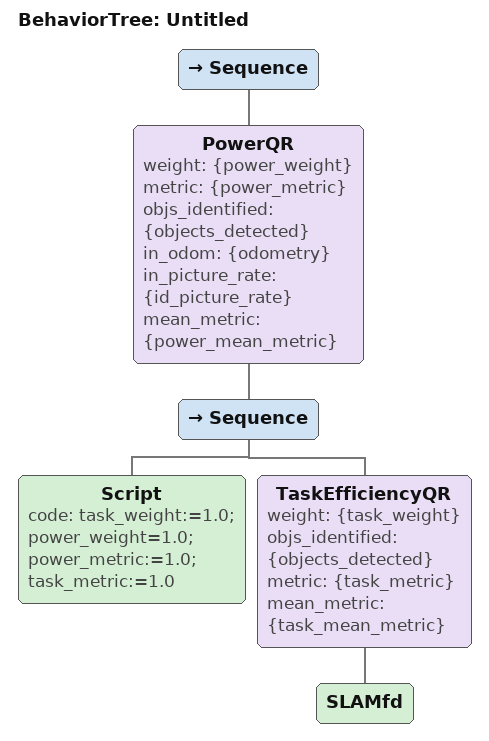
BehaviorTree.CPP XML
<root BTCPP_format="4">
  <BehaviorTree ID="Untitled">
  	<Sequence>
    		<PowerQR weight="{power_weight}" metric="{power_metric}" objs_identified="{objects_detected}"  in_odom="{odometry}" in_picture_rate="{id_picture_rate}" mean_metric="{power_mean_metric}">
			<Sequence>
				<Script code="task_weight:=1.0; power_weight=1.0; power_metric:=1.0; task_metric:=1.0" />
				<TaskEfficiencyQR weight="{task_weight}" objs_identified="{objects_detected}" metric="{task_metric}" 			mean_metric="{task_mean_metric}" >
									<SLAMfd />
					</TaskEfficiencyQR>
				</Sequence>
			</PowerQR>
   	</Sequence>
  </BehaviorTree>
</root>
